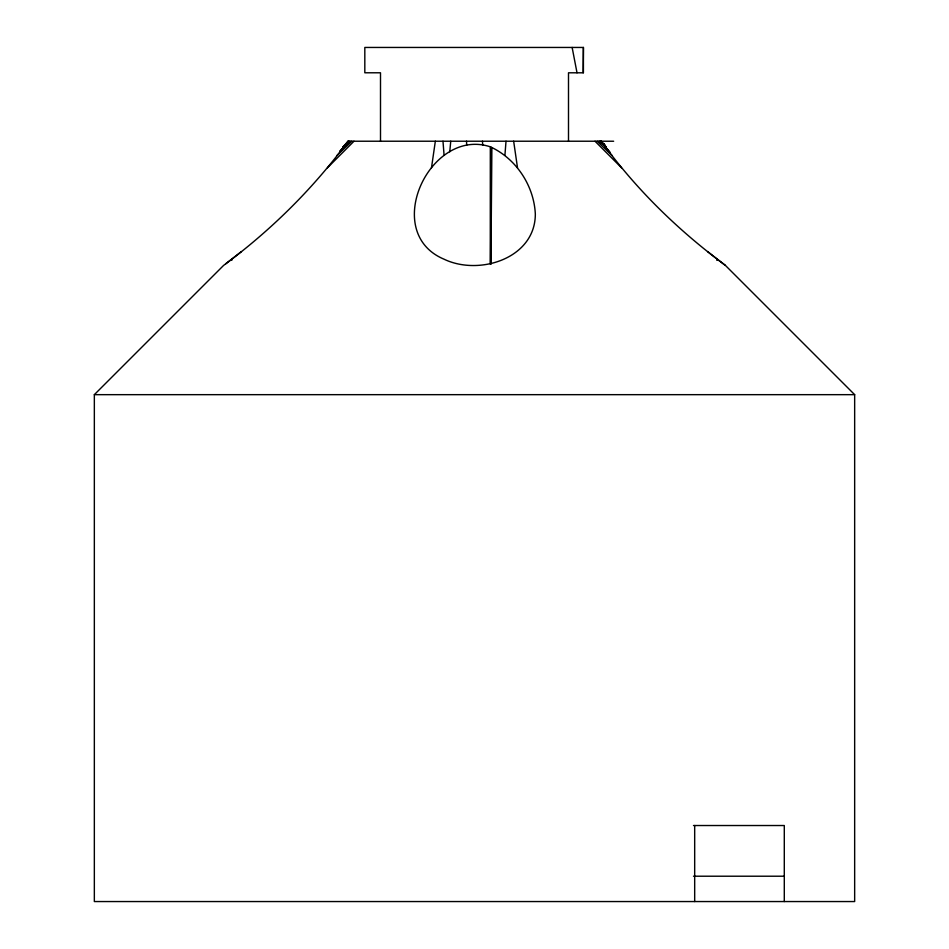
<?xml version="1.0" encoding="UTF-8"?>
<svg xmlns="http://www.w3.org/2000/svg" width="949" height="949" viewBox="0 0 949 949"><rect width="100%" height="100%" fill="white"/><g stroke="black" fill="none" stroke-linecap="round" stroke-linejoin="round"><path stroke-width="1.42" d="M490.265 263.929L490.313 146.81C429.992 126.893 380.525 232.446 443.966 259.16C479.008 276.135 535.295 258.543 535.331 214.106C533.99 185.743 516.244 158.649 490.313 146.81M490.597 264.095L491.131 147.225M490.906 264.273L491.879 147.676M583.172 72.8L583.41 47.45L364.819 47.45L364.819 72.788L380.502 72.788L380.502 141.223M707.586 251.568L717.242 259.16L717.159 260.251L717.242 259.16C673.244 225.53 633.647 186.134 601.215 141.223L347.785 141.223M504.915 155.304L506.019 141.223M449.755 151.828L450.751 141.223M431.487 167.807L435.342 141.223M717.658 259.492L725.404 265.412L854.658 394.665L854.658 901.55L94.342 901.55L94.342 394.665L223.596 265.412C270.88 230.322 313.217 188.685 348.034 141.223L343.17 146.798L348.781 141.223L346.943 143.299M344.19 146.419L339.612 151.603L350.027 141.223M342.803 147.249L348.781 141.223M327.429 167.807L353.977 141.223M337.097 155.304L351.759 141.223M225.66 263.834L241.414 251.568M94.342 394.665L854.658 394.665M693.494 825.523L784.289 825.523L784.289 901.55M693.494 876.212L784.289 876.212M613.647 141.235L600.966 141.223L610.017 152.457L604.679 146.336M725.404 265.412L717.242 259.16M598.973 141.223L605.83 146.798L603.754 143.762L605.83 146.798L600.219 141.223L601.998 143.263M597.241 141.223L611.903 155.304M595.023 141.223L621.571 167.807M600.219 141.223L603.208 144.236M601.215 141.223L604.833 145.09M231.319 259.492L231.841 260.251L231.758 259.16M572.14 47.45L577.016 72.8M513.658 141.223L517.513 167.807M442.981 141.223L444.085 155.304M482.46 141.223L482.709 145.28M466.54 141.223L466.671 145.209M694.68 825.523L694.68 901.55M583.41 47.45L583.41 72.8L568.498 72.8L568.498 141.223"/></g></svg>
